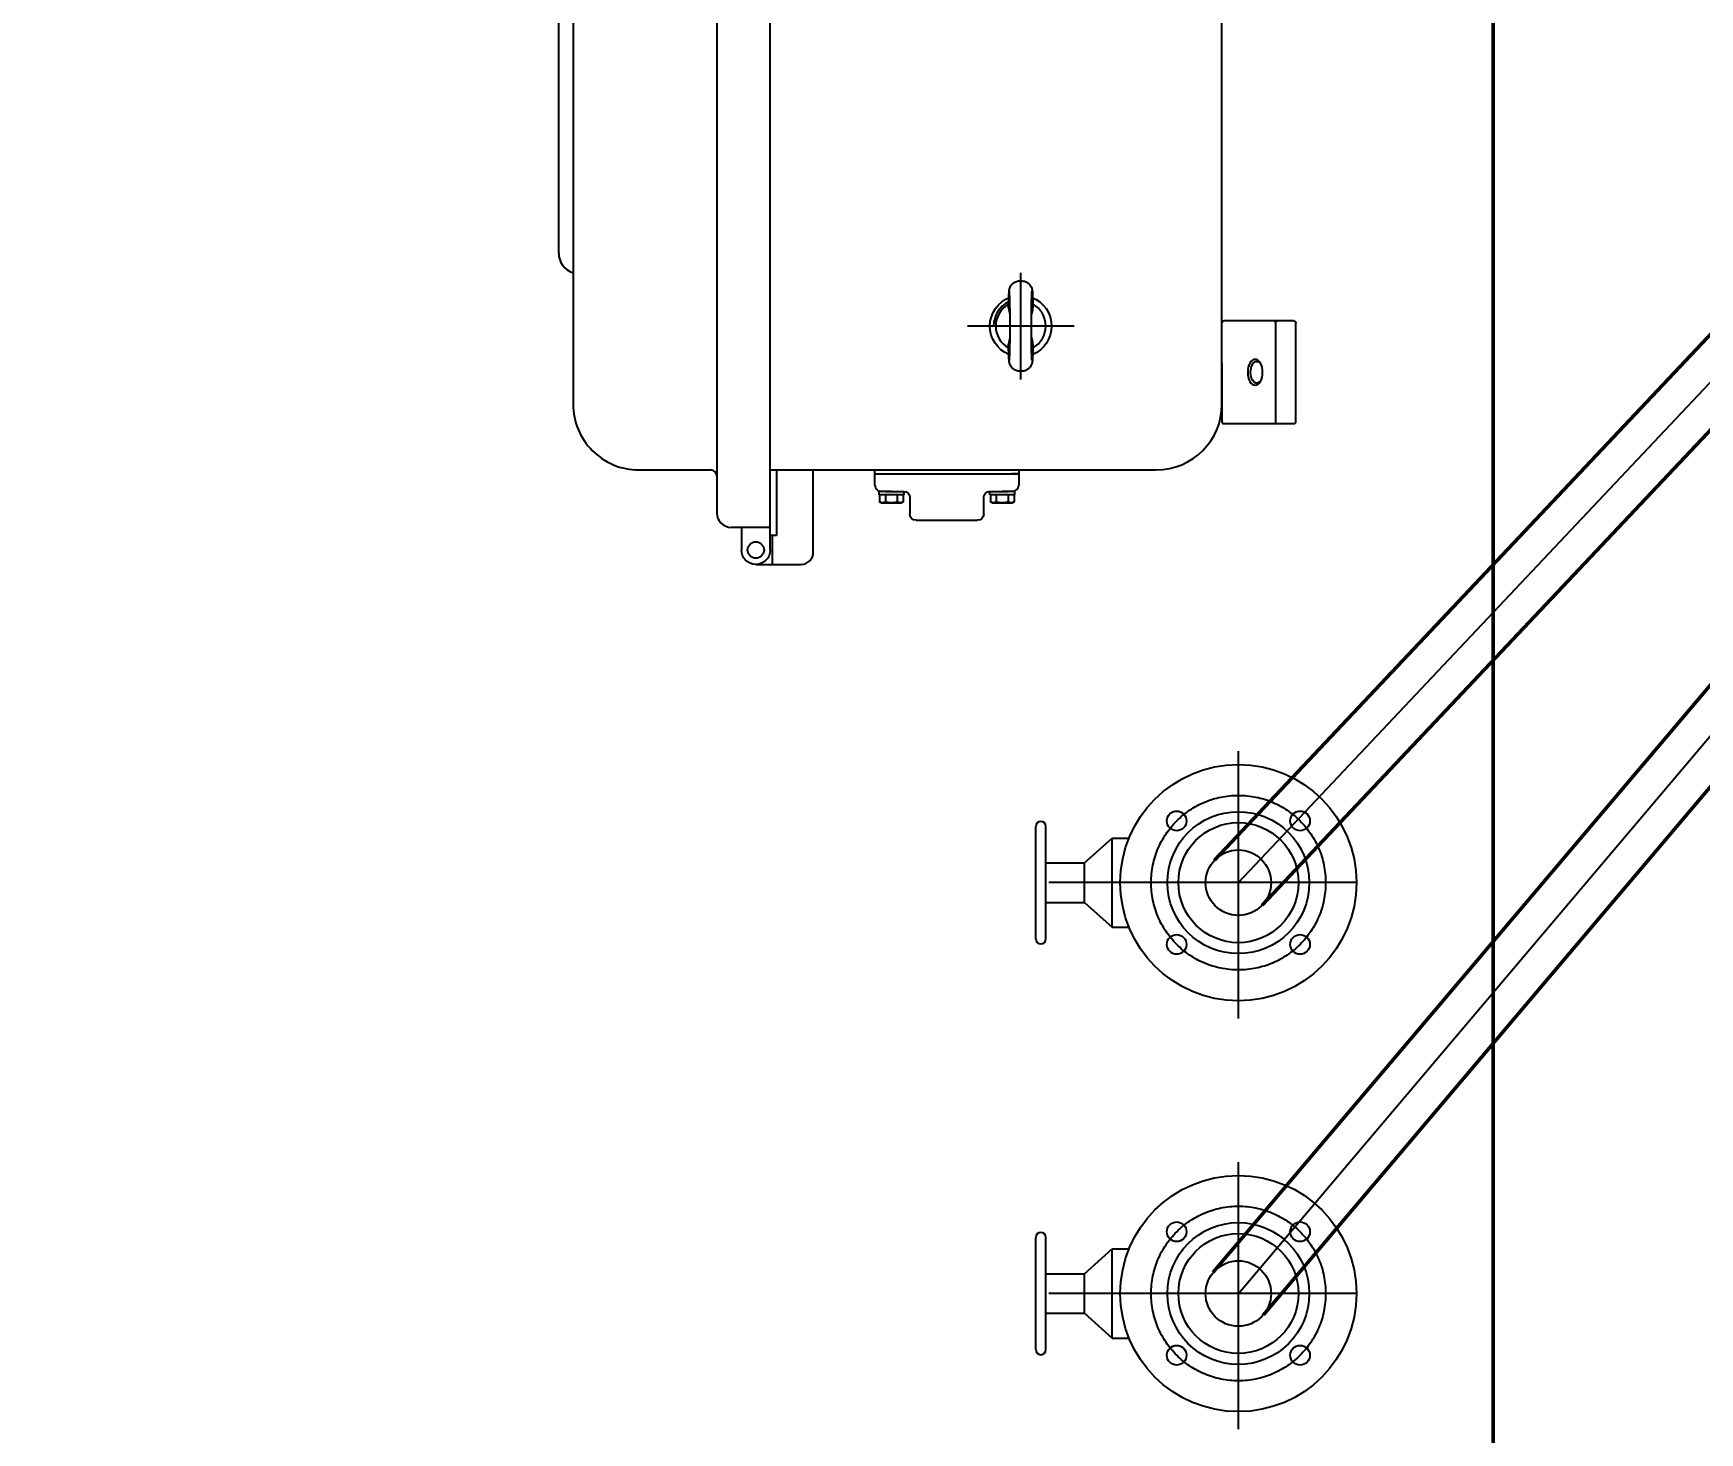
# Model space of a CAD drawing. Header units: millimetres. Extents: x 71406 to 93150, y 2492 to 17792.
# Drawn here: x 73293 to 74104, y 6027 to 6708 of the extents above; entities that cross this region are included whole.
import ezdxf

# ---------------------------------------------------------------- set-up
doc = ezdxf.new("R2010")
doc.units = ezdxf.units.MM
doc.header["$LTSCALE"] = 360
doc.linetypes.add('ACAD_ISO04W100', pattern=[30, 24, -3, 0, -3])
doc.linetypes.add('CENTER', pattern=[2, 1.25, -0.25, 0.25, -0.25])
doc.layers.add('0粗实线层', color=7, linetype='Continuous', lineweight=50)
doc.layers.add('2中心线层', color=1, linetype='CENTER', lineweight=25)
doc.layers.add('1', color=7, linetype='Continuous')
doc.layers.add('3中心线层', color=1, linetype='ACAD_ISO04W100')
doc.styles.add('TH_GBDIM', font='txt.shx', dxfattribs={"width": 0.67, "bigfont": 'hztxt.shx'})
doc.dimstyles.new('TH_GBDIM', dxfattribs={"dimscale": 36, "dimtxt": 3.5, "dimasz": 2.5, "dimexe": 2, "dimexo": 0, "dimgap": 1.5, "dimtad": 0, "dimtoh": 1, "dimdec": 1, "dimdsep": 46, "dimtxsty": 'TH_GBDIM', "dimcen": 2.5, "dimclrd": 3, "dimclre": 3, "dimclrt": 6, "dimadec": 0, "dimazin": 2, "dimtfac": 0.714286, "dimtdec": 1, "dimtmove": 0, "dimatfit": 3, "dimfxl": 2, "dimtzin": 0, "dimlwd": -1, "dimlwe": -1, "dimarcsym": 0})

# ---------------------------------------------------------------- blocks, each defined once
blk = doc.blocks.new('A$C081C12F3')
blk.add_line((-3098.65, 2404.24), (-3098.65, 194.24))
blk = doc.blocks.new('A$C35AB0E79')
at = {"layer": '1'}
for p, q in [((630.97, 379.95), (630.97, 376.47)), ((630.97, 379.95), (630.97, 371.95)), ((630.97, 376.47), (630.97, 355.96)), ((640.97, 380.95), (631.97, 380.95)), ((670.97, 380.95), (640.97, 380.95)), ((679.97, 380.95), (670.97, 380.95)), ((680.97, 376.47), (680.97, 379.95)), ((680.97, 371.95), (680.97, 379.95)), ((680.97, 355.96), (680.97, 376.47)), ((630.97, 371.95), (630.97, 369.93)), ((630.97, 369.93), (630.97, 349.43)), ((631.97, 370.95), (640.97, 370.95)), ((640.97, 370.95), (670.97, 370.95)), ((670.97, 370.95), (679.97, 370.95)), ((680.97, 369.93), (680.97, 371.95)), ((680.97, 349.43), (680.97, 369.93)), ((630.97, 355.96), (630.97, 353.95)), ((630.97, 349.43), (630.97, 345.95)), ((680.97, 353.95), (680.97, 355.96)), ((680.97, 345.95), (680.97, 349.43)), ((630.97, 344.95), (245.97, 344.95)), ((671.47, 344.95), (630.97, 344.95)), ((651.47, 344.95), (679.97, 344.95)), ((703.47, 124.95), (703.47, 312.95)), ((649.36, 252.41), (649.38, 252.42)), ((611.47, 246.53), (611.47, 247.36)), ((655.47, 247.36), (655.47, 246.53)), ((703.47, 245.95), (705.47, 245.95)), ((705.47, 245.95), (710.97, 245.95)), ((705.47, 245.95), (705.47, 242.46)), ((705.47, 242.46), (705.47, 245.95)), ((713.97, 243.95), (715.57, 243.95)), ((713.97, 243.95), (713.97, 237.95)), ((715.57, 243.95), (715.57, 231.95)), ((715.57, 243.72), (719.1, 243.72)), ((719.1, 243.72), (719.57, 242.9)), ((649.37, 241.48), (649.35, 241.48)), ((705.47, 216.58), (705.47, 242.46)), ((705.47, 216.58), (705.47, 242.46)), ((713.97, 231.95), (713.97, 240.76)), ((715.57, 240.83), (719.1, 240.83)), ((719.57, 233), (719.57, 242.9)), ((715.57, 231.95), (713.97, 231.95)), ((715.57, 235.06), (719.1, 235.06)), ((715.57, 232.17), (719.1, 232.17)), ((724.97, 228.95), (716.97, 228.95)), ((719.57, 233), (719.1, 232.17)), ((727.97, 214.89), (727.97, 225.95)), ((705.47, 205.31), (705.47, 216.58)), ((705.47, 205.31), (705.47, 216.58)), ((727.97, 207), (727.97, 214.89)), ((705.47, 179.44), (705.47, 205.31)), ((705.47, 179.44), (705.47, 205.31)), ((727.97, 195.95), (727.97, 207)), ((713.97, 189.95), (715.57, 189.95)), ((713.97, 181.13), (713.97, 189.95)), ((715.57, 189.95), (715.57, 177.95)), ((715.57, 189.72), (719.1, 189.72)), ((715.57, 186.83), (719.1, 186.83)), ((716.97, 192.95), (724.97, 192.95)), ((719.1, 189.72), (719.57, 188.9)), ((719.57, 179), (719.57, 188.9)), ((705.47, 175.95), (705.47, 179.44)), ((705.47, 175.95), (705.47, 179.44)), ((713.97, 183.95), (713.97, 177.95)), ((715.57, 181.06), (719.1, 181.06)), ((719.57, 179), (719.1, 178.17)), ((705.47, 175.95), (703.47, 175.95)), ((710.97, 175.95), (705.47, 175.95)), ((715.57, 177.95), (713.97, 177.95)), ((715.57, 178.17), (719.1, 178.17)), ((743.47, 145.95), (703.47, 145.95)), ((749.47, 125.95), (749.47, 139.95)), ((651.47, 124.95), (225.47, 124.95)), ((731.47, 124.95), (651.47, 124.95)), ((703.47, 127.95), (735.47, 127.95)), ((742.47, 124.95), (731.47, 124.95)), ((731.47, 124.95), (731.47, 105.95)), ((735.47, 127.95), (735.47, 125.95)), ((735.47, 125.95), (735.47, 124.95)), ((735.47, 125.95), (749.47, 125.95)), ((749.47, 117.95), (749.47, 125.95)), ((731.47, 110.95), (742.47, 110.95)), ((225.47, 98.95), (651.47, 98.95)), ((651.47, 98.95), (724.47, 98.95)), ((703.47, 60.95), (703.47, 95.95)), ((225.47, 28.95), (651.47, 28.95)), ((651.47, 28.95), (671.47, 28.95)), ((580.47, 21.95), (460.47, 21.95)), ((597.97, 21.95), (580.47, 21.95))]:
    blk.add_line(p, q, dxfattribs=at)
blk.add_circle((742.47, 117.95), 4, dxfattribs=at)
at = {"layer": '1', "extrusion": (0, 0, -1)}
for centre, radius, start, end in [((-631.97, 379.95), 1, 0, 90), ((-631.97, 371.95), 1, 270, 0), ((-633.47, 246.95), 15, 21.18376, 90), ((-633.47, 246.95), 15, 90, 157.05), ((-633.47, 246.95), 15, 270, 339.60937), ((-633.47, 246.95), 15, 203.04001, 270), ((-716.97, 231.95), 3, 270, 0), ((-724.97, 225.95), 3, 90, 180), ((-724.97, 195.95), 3, 180, 270), ((-716.97, 189.95), 3, 0, 90), ((-742.47, 117.95), 7, 90, 270)]:
    blk.add_arc(centre, radius, start, end, dxfattribs=at)
at = {"layer": '1'}
for centre, radius, start, end in [((679.97, 379.95), 1, 0, 90), ((679.97, 371.95), 1, 270, 0), ((631.97, 345.95), 1, 180, 270), ((671.47, 312.95), 32, 0, 90), ((679.97, 345.95), 1, 270, 0), ((633.47, 246.95), 12.18, 29.71686, 150.36186), ((710.97, 242.95), 3, 0, 90), ((633.47, 246.95), 13.2, 207.05063, 270), ((633.47, 246.95), 12.18, 209.62126, 270), ((633.47, 246.95), 12.18, 270, 330.64875), ((710.97, 178.95), 3, 270, 0), ((743.47, 139.95), 6, 0, 90), ((724.47, 105.95), 7, 270, 0), ((706.47, 95.95), 3, 90, 180), ((671.47, 60.95), 32, 270, 0), ((597.97, 31.95), 10, 270.00001, 342.5424)]:
    blk.add_arc(centre, radius, start, end, dxfattribs=at)
at = {"layer": '1', "extrusion": (0, 0, -1)}
blk.add_ellipse((655.97, 361.1), major_axis=(6.29, 0), ratio=0.576764, dxfattribs=at)
for start_param, end_param in [(0, 0.693114), (4.712389, 6.283185), (2.448479, 4.712389)]:
    blk.add_ellipse((655.97, 361.91), major_axis=(-5.29, 0), ratio=0.576764, start_param=start_param, end_param=end_param, dxfattribs=at)
at = {"layer": '1'}
for points, knots in [([(611.56, 247.36), (611.52, 247.7), (611.52, 248.59), (612.05, 249.89), (612.92, 251.03), (613.86, 251.77), (614.72, 252.19), (615.37, 252.4), (615.87, 252.51), (616.37, 252.59), (617.13, 252.66), (617.98, 252.71), (618.89, 252.74), (619.09, 252.75)], [0, 0, 0, 0, 0.063283, 0.174259, 0.264933, 0.342466, 0.407718, 0.459345, 0.506596, 0.573979, 0.701538, 0.935775, 1, 1, 1, 1]), ([(650.13, 252.44), (650.07, 252.43), (650.01, 252.42), (648.93, 252.33), (646.75, 252.25), (640.86, 252.14), (637.23, 252.11), (629.77, 252.11), (626.07, 252.15), (620.21, 252.25), (618.01, 252.33), (616.02, 252.5), (616.22, 252.6), (617.94, 252.7), (618.41, 252.72), (618.95, 252.75)], [0, 0, 0, 0, 0.014006, 0.014006, 0.200857, 0.200857, 0.387708, 0.387708, 0.574558, 0.574558, 0.761409, 0.761409, 0.94826, 0.94826, 1, 1, 1, 1]), ([(619.08, 252.75), (619.46, 252.76), (620.58, 252.8), (622.42, 252.85), (623.94, 252.87), (624.47, 252.88)], [0, 0, 0, 0, 0.291716, 0.766189, 1, 1, 1, 1]), ([(642.49, 252.88), (643.03, 252.87), (644.54, 252.85), (646.63, 252.79), (648.18, 252.75), (648.73, 252.71), (648.78, 252.71)], [0, 0, 0, 0, 0.19744, 0.57111, 0.955184, 1, 1, 1, 1]), ([(648.2, 252.74), (648.77, 252.72), (649.69, 252.67), (650.5, 252.59), (651.16, 252.5), (652, 252.29), (652.97, 251.85), (654.04, 251.04), (654.97, 249.76), (655.47, 248.44), (655.43, 247.6), (655.39, 247.35)], [0, 0, 0, 0, 0.220427, 0.391032, 0.497046, 0.556758, 0.631679, 0.724696, 0.829231, 0.949733, 1, 1, 1, 1]), ([(619.19, 241.14), (619.09, 241.14), (618.24, 241.17), (617.33, 241.22), (616.44, 241.3), (615.79, 241.39), (614.95, 241.61), (613.97, 242.04), (612.9, 242.85), (611.98, 244.13), (611.48, 245.45), (611.52, 246.29), (611.55, 246.54)], [0, 0, 0, 0, 0.028291, 0.260281, 0.422297, 0.522974, 0.57968, 0.650829, 0.739164, 0.838437, 0.952873, 1, 1, 1, 1]), ([(655.39, 246.53), (655.43, 246.2), (655.43, 245.31), (654.9, 244), (654.03, 242.86), (653.09, 242.12), (652.23, 241.7), (651.57, 241.49), (651.08, 241.38), (650.57, 241.31), (649.94, 241.25), (649.24, 241.2), (648.81, 241.19)], [0, 0, 0, 0, 0.07203, 0.198118, 0.301138, 0.389228, 0.463365, 0.522022, 0.575706, 0.652264, 0.797192, 1, 1, 1, 1]), ([(719.1, 243.72), (719.37, 243.25), (719.54, 242.77), (719.55, 241.79), (719.37, 241.31), (719.1, 240.83)], [0, 0, 0, 0, 0.5, 0.5, 1, 1, 1, 1]), ([(650.15, 241.45), (650.08, 241.46), (650.01, 241.47), (648.93, 241.56), (646.75, 241.64), (640.86, 241.75), (637.23, 241.78), (629.77, 241.78), (626.07, 241.75), (620.21, 241.64), (618.01, 241.56), (616.02, 241.39), (616.22, 241.3), (617.97, 241.19), (618.47, 241.17), (619.06, 241.14)], [0, 0, 0, 0, 0.015002, 0.015002, 0.200995, 0.200995, 0.386988, 0.386988, 0.572981, 0.572981, 0.758974, 0.758974, 0.944967, 0.944967, 1, 1, 1, 1]), ([(624.44, 241.01), (624.37, 241.01), (623.26, 241.03), (621.44, 241.07), (619.93, 241.11), (619.27, 241.13)], [0, 0, 0, 0, 0.032455, 0.522607, 1, 1, 1, 1]), ([(648.8, 241.19), (648.73, 241.18), (648.17, 241.15), (646.57, 241.1), (644.51, 241.04), (642.98, 241.02), (642.48, 241.01)], [0, 0, 0, 0, 0.061821, 0.431313, 0.820641, 1, 1, 1, 1]), ([(719.1, 240.83), (719.37, 239.89), (719.54, 238.92), (719.54, 236.97), (719.37, 235.99), (719.1, 235.06)], [0, 0, 0, 0, 0.5, 0.5, 1, 1, 1, 1]), ([(719.1, 235.06), (719.37, 234.59), (719.54, 234.11), (719.55, 233.13), (719.37, 232.64), (719.1, 232.17)], [0, 0, 0, 0, 0.5, 0.5, 1, 1, 1, 1]), ([(719.1, 189.72), (719.37, 189.25), (719.54, 188.77), (719.55, 187.79), (719.37, 187.31), (719.1, 186.83)], [0, 0, 0, 0, 0.5, 0.5, 1, 1, 1, 1]), ([(719.1, 186.83), (719.37, 185.89), (719.54, 184.92), (719.54, 182.97), (719.37, 181.99), (719.1, 181.06)], [0, 0, 0, 0, 0.5, 0.5, 1, 1, 1, 1]), ([(719.1, 181.06), (719.37, 180.59), (719.54, 180.11), (719.55, 179.13), (719.37, 178.64), (719.1, 178.17)], [0, 0, 0, 0, 0.5, 0.5, 1, 1, 1, 1])]:
    blk.add_open_spline(points, degree=3, knots=knots, dxfattribs=at)
for points, degree in [([(624.47, 252.88), (624.65, 252.88)], 1), ([(624.77, 252.84), (624.72, 252.88), (624.66, 252.89), (624.58, 252.88)], 3), ([(627.81, 252.26), (626.82, 252.56), (625.81, 252.77), (624.77, 252.84)], 3), ([(642.18, 252.84), (641.17, 252.77), (640.18, 252.57), (639.22, 252.29)], 3), ([(642.37, 252.88), (642.29, 252.89), (642.23, 252.88), (642.18, 252.84)], 3), ([(642.3, 252.88), (642.49, 252.88)], 1), ([(648.29, 252.73), (648.49, 252.73), (648.68, 252.72), (648.86, 252.71)], 3), ([(624.63, 241.01), (624.44, 241.01)], 1), ([(624.58, 241.01), (624.66, 241), (624.72, 241.01), (624.77, 241.05)], 3), ([(624.77, 241.05), (625.78, 241.12), (626.75, 241.32), (627.71, 241.6)], 3), ([(639.13, 241.64), (640.12, 241.34), (641.13, 241.13), (642.18, 241.05)], 3), ([(642.18, 241.05), (642.23, 241.01), (642.29, 241), (642.37, 241.01)], 3), ([(642.48, 241.01), (642.3, 241.01)], 1)]:
    blk.add_open_spline(points, degree=degree, dxfattribs=at)
at = {"layer": '3中心线层', "ltscale": 0.05}
for p, q in [((633.47, 272.9), (633.47, 221)), ((659.42, 246.95), (607.52, 246.95))]:
    blk.add_line(p, q, dxfattribs=at)
blk = doc.blocks.new('A$C7BD02568')
for p, q in [((-98.69, -27.29), (-98.69, 27.29)), ((-93.71, -27.29), (-93.71, 27.29)), ((-74.94, 9.62), (-61.45, 21.72)), ((-61.45, -21.72), (-61.45, 21.72)), ((-61.45, 21.72), (-52.91, 21.72)), ((-93.71, 9.62), (-74.94, 9.62)), ((-74.94, -9.62), (-74.94, 9.62)), ((-93.71, -9.62), (-74.94, -9.62)), ((-74.94, -9.62), (-61.45, -21.72)), ((-61.45, -21.72), (-52.91, -21.72))]:
    blk.add_line(p, q)
for centre, radius in [((0, 0), 57.5), ((-30.05, 30.05), 4.78), ((0, 0), 34.53), ((30.05, 30.05), 4.78), ((0, 0), 29.22), ((0, 0), 15.94), ((-30.05, -30.05), 4.78), ((30.05, -30.05), 4.78)]:
    blk.add_circle(centre, radius)
for centre, start, end in [((-96.2, 27.29), 360, 180), ((-96.2, -27.29), 180, 360)]:
    blk.add_arc(centre, 2.49, start, end)
at = {"layer": '2中心线层'}
for p, q in [((0, -66.09), (0, 63.94)), ((57.5, 0), (-92.3, 0))]:
    blk.add_line(p, q, dxfattribs=at)
blk.add_circle((0, 0), 42.5, dxfattribs=at)
blk = doc.blocks.new('*D888')
at = {"layer": '0粗实线层', "color": 3, "transparency": 16777216}
for p, q in [((73613.08, 10224.29), (72991.21, 10224.29)), ((73063.21, 10134.29), (73063.21, 7052.06)), ((73063.21, 3552.3), (73063.21, 6634.52)), ((73613.08, 3462.3), (72991.21, 3462.3))]:
    blk.add_line(p, q, dxfattribs=at)
for points in [[(73048.21, 10134.29), (73078.21, 10134.29), (73063.21, 10224.29)], [(73048.21, 3552.3), (73078.21, 3552.3), (73063.21, 3462.3)]]:
    blk.add_solid(points, dxfattribs=at)
at = {"layer": 'Defpoints', "color": 0, "transparency": 16777216}
for p in [(73613.08, 10224.29), (73063.21, 3462.3), (73613.08, 3462.3)]:
    blk.add_point(p, dxfattribs=at)
at = {"layer": '0粗实线层', "color": 6, "transparency": 16777216, "insert": (73063.21, 6843.29), "char_height": 126, "attachment_point": 5, "rotation": 90, "style": 'TH_GBDIM'}
blk.add_mtext('6762', dxfattribs=at)
blk = doc.blocks.new('*D895')
at = {"layer": '0粗实线层', "color": 3, "transparency": 16777216}
for p, q in [((81169.05, 8504.74), (81169.05, 3126.74)), ((73368.35, 3512.3), (73368.35, 3126.74)), ((73458.35, 3198.74), (77081.03, 3198.74)), ((81079.05, 3198.74), (77456.36, 3198.74))]:
    blk.add_line(p, q, dxfattribs=at)
for points in [[(73458.35, 3213.74), (73458.35, 3183.74), (73368.35, 3198.74)], [(81079.05, 3213.74), (81079.05, 3183.74), (81169.05, 3198.74)]]:
    blk.add_solid(points, dxfattribs=at)
at = {"layer": 'Defpoints', "color": 0, "transparency": 16777216}
for p in [(81169.05, 8504.74), (73368.35, 3512.3), (81169.05, 3198.74)]:
    blk.add_point(p, dxfattribs=at)
at = {"layer": '0粗实线层', "color": 6, "transparency": 16777216, "insert": (77268.7, 3198.74), "char_height": 126, "attachment_point": 5, "style": 'TH_GBDIM'}
blk.add_mtext('7801', dxfattribs=at)

msp = doc.modelspace()

# ---------------------------------------------------------------- linework, layer by layer
at = {"layer": '0粗实线层'}
for p, q in [((73867.696, 6305.34), (74237.223, 6697.127)), ((73890.975, 6283.384), (74257.264, 6671.738)), ((73867.124, 6104.7), (74225.998, 6528.658)), ((73891.548, 6084.025), (74252.432, 6510.357))]:
    msp.add_line(p, q, dxfattribs=at)
at = {"layer": '2中心线层'}
for p, q in [((73879.336, 6294.362), (74245.625, 6682.716)), ((73879.336, 6094.362), (74239.215, 6519.507))]:
    msp.add_line(p, q, dxfattribs=at)

# ---------------------------------------------------------------- block references
for p in [(73879.336, 6294.362), (73879.336, 6094.362)]:
    msp.add_blockref('A$C7BD02568', p)
at = {"layer": '0粗实线层'}
msp.add_blockref('A$C081C12F3', (77102.001, 5544.049), dxfattribs=at)
at = {"layer": '2中心线层', "rotation": 270}
msp.add_blockref('A$C35AB0E79', (73526.405, 7198.769), dxfattribs=at)

# ---------------------------------------------------------------- dimensions: what is measured, and where the dimension line sits
at = {"layer": '0粗实线层'}
dim = msp.add_linear_dim(base=(73063.208, 3462.295), p1=(73613.076, 10224.291), p2=(73613.076, 3462.295), angle=90, dimstyle='TH_GBDIM', dxfattribs=at)
dim.commit()
dim.dimension.update_dxf_attribs({"geometry": '*D888', "text_midpoint": (73063.208, 6843.293)})
dim = msp.add_linear_dim(base=(81169.047, 3198.735), p1=(73368.351, 3512.295), p2=(81169.047, 8504.744), dimstyle='TH_GBDIM', override={"dimdec": 0}, dxfattribs=at)
dim.commit()
dim.dimension.update_dxf_attribs({"geometry": '*D895', "text_midpoint": (77268.699, 3198.735)})

doc.saveas('drawing.dxf')
